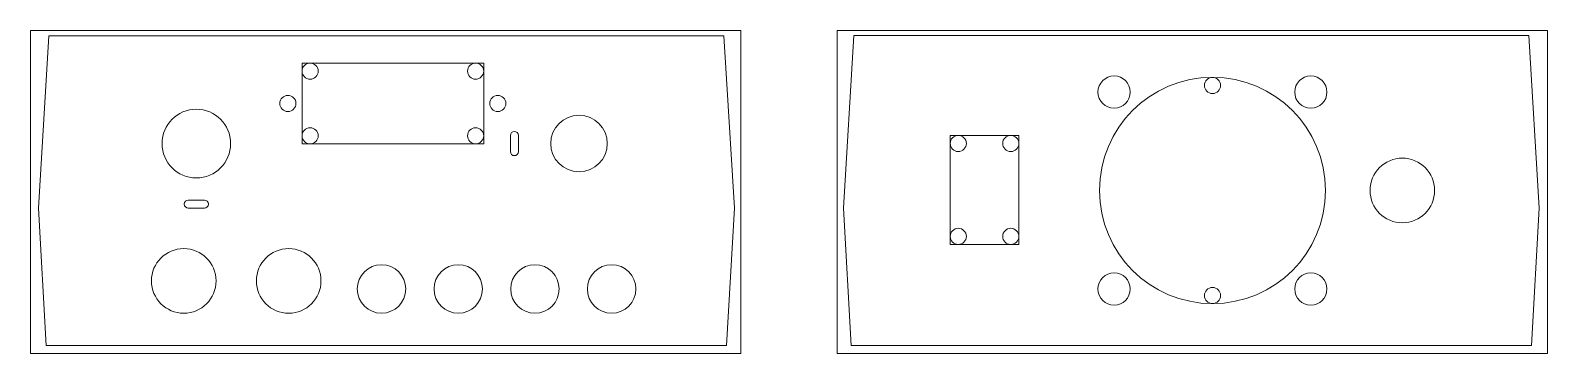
# Paper-space layout 'Layout_trace' of a CAD drawing. Header units: millimetres. Extents: x 12 to 200, y 103 to 143.
# The model-space entities are those that its viewports show. They can reach past a viewport. Long polylines and large blocks are cut down to what shows.
import ezdxf

# ---------------------------------------------------------------- set-up
doc = ezdxf.new("R2010")
doc.units = ezdxf.units.MM
doc.linetypes.add('ACAD_ISO03W100', pattern=[30, 12, -18])
doc.layers.add('0 ... Viewports', color=3, linetype='ACAD_ISO03W100', lineweight=13, plot=False)
for name, color, linetype, lineweight, true_color in [('1.0.Shape ... 1.0.1.Front', 18, 'Continuous', 13, 0x000000), ('1.0.Shape ... 1.0.1.Front ... NoLabel', 18, 'Continuous', 13, 0x000000), ('1.0.Shape ... 1.0.2.Back', 18, 'Continuous', 13, 0x000000)]:
    doc.layers.add(name, color=color, linetype=linetype, lineweight=lineweight, true_color=true_color)

msp = doc.modelspace()

# ---------------------------------------------------------------- linework, layer by layer
at = {"layer": '1.0.Shape ... 1.0.1.Front'}
for p, q in [((55.15, 34.96), (32.65, 34.96)), ((32.65, 34.96), (32.65, 24.96)), ((55.15, 24.96), (55.15, 34.96)), ((32.65, 24.96), (55.15, 24.96))]:
    msp.add_line(p, q, dxfattribs=at)
msp.add_lwpolyline([(0, 17), (1.3, 38.35), (84.9, 38.35), (86.2, 17), (85.23, 0), (0.97, 0)], close=True, dxfattribs=at)
for centre, radius in [((30.9, 29.96), 1), ((56.9, 29.96), 1), ((19.56, 25), 4.25), ((66.96, 25), 3.5), ((18, 8), 4), ((31, 8), 4), ((42.5, 7), 3), ((52, 7), 3), ((61.5, 7), 3), ((71, 7), 3)]:
    msp.add_circle(centre, radius, dxfattribs=at)
at = {"layer": '1.0.Shape ... 1.0.1.Front ... NoLabel'}
for p, q in [((20.56, 18), (18.56, 18)), ((18.56, 17), (20.56, 17))]:
    msp.add_line(p, q, dxfattribs=at)
msp.add_lwpolyline([(59.46, 26, 1), (58.46, 26), (58.46, 24, 1), (59.46, 24)], format="xyb", close=True, dxfattribs=at)
for centre in [(33.65, 33.96), (54.15, 33.96), (33.65, 25.96), (54.15, 25.96)]:
    msp.add_circle(centre, 1, dxfattribs=at)
for centre, start, end in [((18.56, 17.5), 90, 270), ((20.56, 17.5), 270, 90)]:
    msp.add_arc(centre, 0.5, start, end, dxfattribs=at)
at = {"layer": '1.0.Shape ... 1.0.2.Back'}
for p, q in [((119.5, 26), (111, 26)), ((111, 26), (111, 12.5)), ((119.5, 12.5), (119.5, 26)), ((111, 12.5), (119.5, 12.5))]:
    msp.add_line(p, q, dxfattribs=at)
msp.add_lwpolyline([(99.08, 38.35), (182.68, 38.35), (183.97, 17), (183, 0), (98.75, 0), (97.78, 17)], close=True, dxfattribs=at)
for centre, radius in [((131.3, 31.36), 2), ((143.49, 19.18), 14), ((143.49, 32.18), 1), ((155.67, 31.36), 2), ((112, 25), 1), ((118.5, 25), 1), ((167, 19.18), 4), ((112, 13.5), 1), ((118.5, 13.5), 1), ((131.3, 6.99), 2), ((155.67, 6.99), 2), ((143.49, 6.18), 1)]:
    msp.add_circle(centre, radius, dxfattribs=at)

psp = doc.layouts.new('Layout_trace')

# ---------------------------------------------------------------- viewports
at = {"layer": '0 ... Viewports'}
psp.add_viewport(center=(55.67, 122.75), size=(88, 40), view_center_point=(43, 19), view_height=40, dxfattribs=at)
psp.add_viewport(center=(155.61, 122.76), size=(88, 40), view_center_point=(141, 19), view_height=40, status=3, dxfattribs=at)

doc.saveas('drawing.dxf')
